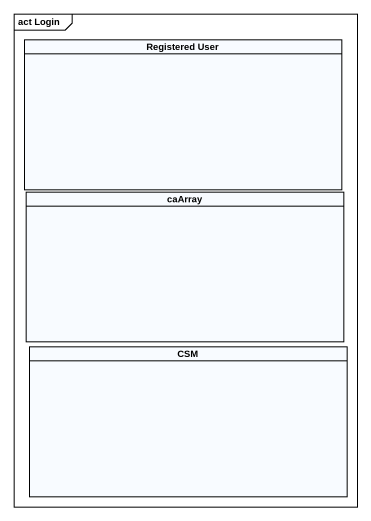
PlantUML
@startuml
mainframe act Login
hide empty description
state "Registered User" as Registered_User <<partition>>
state caArray <<partition>>
state CSM <<partition>>
@enduml
